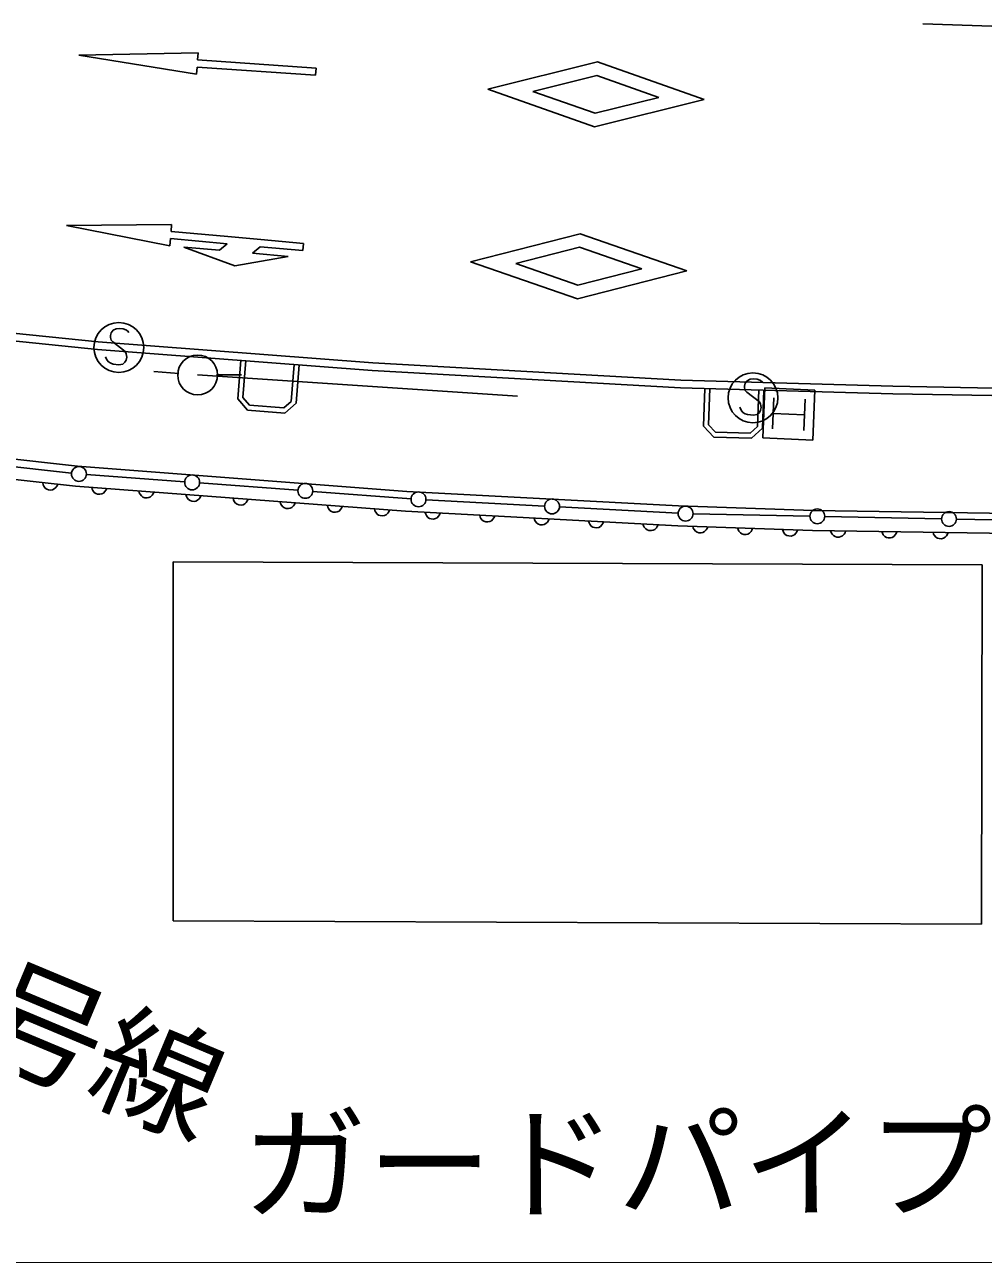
# Model space of a CAD drawing. Units: millimetres, scale not verified. Extents: x 40000 to 680000, y 20000 to 380000.
# Drawn here: x 131522 to 150684, y 253194 to 277951 of the extents above; entities that cross this region are included whole.
import ezdxf
from ezdxf.enums import TextEntityAlignment as Align

# ---------------------------------------------------------------- set-up
doc = ezdxf.new("R2010")
doc.units = ezdxf.units.MM
doc.header["$LTSCALE"] = 1000
doc.layers.add('M-BGD', color=7, linetype='Continuous', lineweight=25)
doc.layers.add('M-STR-HTXT', color=7, linetype='Continuous', lineweight=13)
doc.styles.add('ＭＳ ゴシック', font='')
doc.styles.get('ＭＳ ゴシック').set_extended_font_data('MS Gothic')

msp = doc.modelspace()

# ---------------------------------------------------------------- linework, layer by layer
at = {"layer": 'M-BGD'}
for p, q in [((149475, 277971), (155494, 277758)), ((132603, 277340), (134987, 277389)), ((134957, 276962), (132603, 277340)), ((134987, 277389), (134977, 277247)), ((134967, 277105), (134957, 276962)), ((137336, 276941), (134967, 277105)), ((134977, 277247), (137346, 277083)), ((137346, 277083), (137336, 276941)), ((140778, 276662), (142971, 277209)), ((142971, 277209), (145104, 276458)), ((141681, 276619), (142958, 276938)), ((144200, 276500), (142958, 276938)), ((142910, 275911), (140778, 276662)), ((142923, 276182), (141681, 276619)), ((145104, 276458), (142910, 275911)), ((142923, 276182), (144200, 276500)), ((132359, 273935), (134459, 273960)), ((134421, 273534), (132359, 273935)), ((134459, 273960), (134446, 273818)), ((134446, 273818), (135582, 273715)), ((134434, 273676), (134421, 273534)), ((135569, 273573), (134434, 273676)), ((135569, 273573), (135414, 273444)), ((135582, 273715), (136244, 273655)), ((136244, 273655), (137095, 273578)), ((137095, 273578), (137083, 273436)), ((140434, 273214), (142625, 273774)), ((142625, 273774), (144761, 273035)), ((134705, 273508), (135720, 273130)), ((135414, 273444), (134705, 273508)), ((135720, 273130), (136786, 273320)), ((136076, 273384), (136231, 273513)), ((136786, 273320), (136076, 273384)), ((137083, 273436), (136231, 273513)), ((141338, 273177), (142613, 273503)), ((143858, 273072), (142613, 273503)), ((142571, 272475), (140434, 273214)), ((142582, 272746), (141338, 273177)), ((142582, 272746), (143858, 273072)), ((144761, 273035), (142571, 272475)), ((128122, 272108), (132992, 271611)), ((128105, 271959), (132979, 271461)), ((133289, 271843), (133249, 271793)), ((133348, 271872), (133289, 271843)), ((133415, 271880), (133348, 271872)), ((133492, 271870), (133415, 271880)), ((133543, 271853), (133492, 271870)), ((133577, 271830), (133543, 271853)), ((133600, 271797), (133577, 271830)), ((132992, 271611), (138479, 271190)), ((133238, 271736), (133236, 271698)), ((133236, 271698), (133249, 271646)), ((133249, 271793), (133238, 271736)), ((133249, 271646), (133280, 271614)), ((133280, 271614), (133528, 271421)), ((132979, 271461), (138469, 271041)), ((133528, 271421), (133551, 271372)), ((133551, 271372), (133562, 271307)), ((133164, 271254), (133137, 271316)), ((133198, 271212), (133164, 271254)), ((133242, 271183), (133198, 271212)), ((133291, 271168), (133242, 271183)), ((133404, 271152), (133291, 271168)), ((133484, 271164), (133404, 271152)), ((133525, 271204), (133484, 271164)), ((133549, 271248), (133525, 271204)), ((133562, 271307), (133549, 271248)), ((135782, 270474), (135841, 271245)), ((135941, 271238), (135884, 270498)), ((136851, 270422), (136907, 271160)), ((136948, 270384), (137007, 271153)), ((138479, 271190), (144638, 270844)), ((134604, 270980), (134106, 271019)), ((134978, 270950), (141375, 270527)), ((135353, 270951), (135853, 270951)), ((138469, 271041), (144632, 270694)), ((144638, 270844), (148880, 270724)), ((146023, 270865), (145963, 270835)), ((146089, 270874), (146023, 270865)), ((146166, 270865), (146089, 270874)), ((146217, 270848), (146166, 270865)), ((146252, 270826), (146217, 270848)), ((144632, 270694), (148876, 270574)), ((145092, 269928), (145117, 270681)), ((145217, 270678), (145193, 269954)), ((145914, 270728), (145912, 270690)), ((145912, 270690), (145926, 270638)), ((145924, 270784), (145914, 270728)), ((145963, 270835), (145924, 270784)), ((145926, 270638), (145957, 270606)), ((145957, 270606), (146208, 270416)), ((146195, 270650), (146171, 269922)), ((146276, 270793), (146252, 270826)), ((146270, 269889), (146295, 270647)), ((146276, 269692), (146321, 270691)), ((146321, 270691), (147320, 270646)), ((147320, 270646), (147275, 269647)), ((148880, 270724), (154362, 270627)), ((135977, 270246), (135782, 270474)), ((135884, 270498), (136014, 270346)), ((136014, 270346), (136699, 270292)), ((136699, 270292), (136851, 270422)), ((136721, 270189), (136948, 270384)), ((146208, 270416), (146232, 270367)), ((146232, 270367), (146244, 270303)), ((146500, 270496), (146472, 269871)), ((147124, 270467), (147096, 269843)), ((148876, 270574), (154361, 270477)), ((136721, 270189), (135977, 270246)), ((145846, 270245), (145818, 270306)), ((145881, 270203), (145846, 270245)), ((145925, 270174), (145881, 270203)), ((145974, 270161), (145925, 270174)), ((146088, 270146), (145974, 270161)), ((146167, 270159), (146088, 270146)), ((146208, 270199), (146167, 270159)), ((146231, 270244), (146208, 270199)), ((146244, 270303), (146231, 270244)), ((146486, 270183), (147110, 270155)), ((124252, 270044), (132577, 269126)), ((145297, 269709), (145092, 269928)), ((145193, 269954), (145329, 269808)), ((146171, 269922), (146025, 269785)), ((146051, 269684), (146270, 269889)), ((124201, 269647), (132540, 268728)), ((146051, 269684), (145297, 269709)), ((145297, 269709), (146051, 269684)), ((146025, 269785), (145329, 269808)), ((147275, 269647), (146276, 269692)), ((129984, 269263), (132457, 268989)), ((132577, 269126), (139160, 268624)), ((132756, 268961), (134719, 268814)), ((131890, 268755), (131882, 268791)), ((131905, 268725), (131890, 268755)), ((131931, 268689), (131905, 268725)), ((131962, 268668), (131931, 268689)), ((131996, 268654), (131962, 268668)), ((132043, 268650), (131996, 268654)), ((132079, 268657), (132043, 268650)), ((132113, 268672), (132079, 268657)), ((132145, 268702), (132113, 268672)), ((132165, 268729), (132145, 268702)), ((132181, 268762), (132165, 268729)), ((132540, 268728), (139134, 268225)), ((132870, 268668), (132861, 268703)), ((132886, 268638), (132870, 268668)), ((132912, 268603), (132886, 268638)), ((133126, 268619), (133095, 268589)), ((133146, 268647), (133126, 268619)), ((133161, 268681), (133146, 268647)), ((133812, 268596), (133803, 268632)), ((135019, 268792), (136982, 268645)), ((137281, 268623), (139245, 268476)), ((139160, 268624), (144590, 268335)), ((132944, 268582), (132912, 268603)), ((132978, 268569), (132944, 268582)), ((133025, 268565), (132978, 268569)), ((133061, 268573), (133025, 268565)), ((133095, 268589), (133061, 268573)), ((133828, 268566), (133812, 268596)), ((133854, 268531), (133828, 268566)), ((133886, 268510), (133854, 268531)), ((133920, 268497), (133886, 268510)), ((133967, 268493), (133920, 268497)), ((134003, 268501), (133967, 268493)), ((134037, 268517), (134003, 268501)), ((134068, 268547), (134037, 268517)), ((134088, 268575), (134068, 268547)), ((134103, 268609), (134088, 268575)), ((134754, 268524), (134745, 268560)), ((134770, 268494), (134754, 268524)), ((134796, 268459), (134770, 268494)), ((134828, 268438), (134796, 268459)), ((134862, 268425), (134828, 268438)), ((134909, 268422), (134862, 268425)), ((134945, 268429), (134909, 268422)), ((134979, 268445), (134945, 268429)), ((135010, 268476), (134979, 268445)), ((135030, 268503), (135010, 268476)), ((135045, 268537), (135030, 268503)), ((135696, 268453), (135687, 268488)), ((135712, 268422), (135696, 268453)), ((135738, 268387), (135712, 268422)), ((135770, 268366), (135738, 268387)), ((135804, 268353), (135770, 268366)), ((135921, 268373), (135887, 268357)), ((135952, 268404), (135921, 268373)), ((135972, 268431), (135952, 268404)), ((135987, 268465), (135972, 268431)), ((136638, 268381), (136630, 268416)), ((136654, 268350), (136638, 268381)), ((136929, 268393), (136914, 268360)), ((139544, 268456), (141914, 268330)), ((135851, 268350), (135804, 268353)), ((135887, 268357), (135851, 268350)), ((136680, 268315), (136654, 268350)), ((136712, 268294), (136680, 268315)), ((136746, 268281), (136712, 268294)), ((136793, 268278), (136746, 268281)), ((136829, 268286), (136793, 268278)), ((136863, 268301), (136829, 268286)), ((136894, 268332), (136863, 268301)), ((136914, 268360), (136894, 268332)), ((137580, 268309), (137572, 268344)), ((137596, 268278), (137580, 268309)), ((137623, 268243), (137596, 268278)), ((137654, 268223), (137623, 268243)), ((137688, 268209), (137654, 268223)), ((137735, 268206), (137688, 268209)), ((137771, 268214), (137735, 268206)), ((137805, 268229), (137771, 268214)), ((137836, 268260), (137805, 268229)), ((137856, 268288), (137836, 268260)), ((137871, 268321), (137856, 268288)), ((138522, 268237), (138514, 268272)), ((138538, 268206), (138522, 268237)), ((138565, 268171), (138538, 268206)), ((138596, 268151), (138565, 268171)), ((138630, 268138), (138596, 268151)), ((138677, 268134), (138630, 268138)), ((138713, 268142), (138677, 268134)), ((138747, 268157), (138713, 268142)), ((138778, 268188), (138747, 268157)), ((138798, 268216), (138778, 268188)), ((138813, 268249), (138798, 268216)), ((139134, 268225), (144576, 267935)), ((139538, 268169), (139529, 268204)), ((139554, 268138), (139538, 268169)), ((139582, 268104), (139554, 268138)), ((139795, 268126), (139765, 268094)), ((139814, 268154), (139795, 268126)), ((139828, 268188), (139814, 268154)), ((140626, 268111), (140617, 268146)), ((140917, 268130), (140903, 268096)), ((142214, 268314), (144584, 268187)), ((144590, 268335), (147281, 268241)), ((144883, 268176), (147217, 268128)), ((147281, 268241), (152397, 268164)), ((147517, 268122), (149850, 268074)), ((139614, 268084), (139582, 268104)), ((139649, 268072), (139614, 268084)), ((139695, 268069), (139649, 268072)), ((139731, 268078), (139695, 268069)), ((139765, 268094), (139731, 268078)), ((140643, 268081), (140626, 268111)), ((140670, 268046), (140643, 268081)), ((140702, 268026), (140670, 268046)), ((140737, 268014), (140702, 268026)), ((140783, 268012), (140737, 268014)), ((140819, 268020), (140783, 268012)), ((140853, 268036), (140819, 268020)), ((140883, 268068), (140853, 268036)), ((140903, 268096), (140883, 268068)), ((141715, 268053), (141706, 268088)), ((141731, 268023), (141715, 268053)), ((141759, 267988), (141731, 268023)), ((141791, 267968), (141759, 267988)), ((141825, 267956), (141791, 267968)), ((141872, 267954), (141825, 267956)), ((141908, 267962), (141872, 267954)), ((141942, 267978), (141908, 267962)), ((141972, 268010), (141942, 267978)), ((141991, 268038), (141972, 268010)), ((142005, 268072), (141991, 268038)), ((142803, 267995), (142794, 268030)), ((142820, 267965), (142803, 267995)), ((142847, 267930), (142820, 267965)), ((142879, 267911), (142847, 267930)), ((142914, 267898), (142879, 267911)), ((142960, 267896), (142914, 267898)), ((142996, 267904), (142960, 267896)), ((143030, 267921), (142996, 267904)), ((143060, 267952), (143030, 267921)), ((143080, 267980), (143060, 267952)), ((143094, 268014), (143080, 267980)), ((143892, 267937), (143882, 267972)), ((143908, 267907), (143892, 267937)), ((143936, 267872), (143908, 267907)), ((143968, 267853), (143936, 267872)), ((144149, 267894), (144118, 267863)), ((144168, 267922), (144149, 267894)), ((144182, 267956), (144168, 267922)), ((144576, 267935), (147271, 267841)), ((144886, 267890), (144876, 267925)), ((144903, 267860), (144886, 267890)), ((145162, 267880), (145143, 267852)), ((145176, 267914), (145162, 267880)), ((145784, 267858), (145774, 267893)), ((146074, 267883), (146061, 267849)), ((150150, 268068), (152484, 268020)), ((144002, 267840), (143968, 267853)), ((144049, 267838), (144002, 267840)), ((144085, 267846), (144049, 267838)), ((144118, 267863), (144085, 267846)), ((144931, 267826), (144903, 267860)), ((144963, 267807), (144931, 267826)), ((144998, 267795), (144963, 267807)), ((145044, 267793), (144998, 267795)), ((145080, 267803), (145044, 267793)), ((145114, 267820), (145080, 267803)), ((145143, 267852), (145114, 267820)), ((145801, 267829), (145784, 267858)), ((145829, 267795), (145801, 267829)), ((145861, 267775), (145829, 267795)), ((145896, 267764), (145861, 267775)), ((145943, 267762), (145896, 267764)), ((145978, 267771), (145943, 267762)), ((146012, 267788), (145978, 267771)), ((146042, 267820), (146012, 267788)), ((146061, 267849), (146042, 267820)), ((146682, 267827), (146672, 267862)), ((146699, 267797), (146682, 267827)), ((146727, 267763), (146699, 267797)), ((146760, 267744), (146727, 267763)), ((146795, 267732), (146760, 267744)), ((146841, 267731), (146795, 267732)), ((146877, 267740), (146841, 267731)), ((146910, 267757), (146877, 267740)), ((146940, 267789), (146910, 267757)), ((146959, 267817), (146940, 267789)), ((146972, 267851), (146959, 267817)), ((147271, 267841), (152391, 267764)), ((147644, 267801), (147633, 267835)), ((147662, 267771), (147644, 267801)), ((147690, 267738), (147662, 267771)), ((147723, 267719), (147690, 267738)), ((147758, 267708), (147723, 267719)), ((147805, 267708), (147758, 267708)), ((147840, 267718), (147805, 267708)), ((147873, 267735), (147840, 267718)), ((147902, 267768), (147873, 267735)), ((147921, 267797), (147902, 267768)), ((147933, 267831), (147921, 267797)), ((148668, 267786), (148657, 267820)), ((148686, 267756), (148668, 267786)), ((148714, 267723), (148686, 267756)), ((148747, 267704), (148714, 267723)), ((148782, 267693), (148747, 267704)), ((148829, 267692), (148782, 267693)), ((148864, 267702), (148829, 267692)), ((148897, 267720), (148864, 267702)), ((148926, 267752), (148897, 267720)), ((148945, 267781), (148926, 267752)), ((148957, 267816), (148945, 267781)), ((149692, 267770), (149681, 267805)), ((149709, 267741), (149692, 267770)), ((149738, 267707), (149709, 267741)), ((149771, 267689), (149738, 267707)), ((149806, 267678), (149771, 267689)), ((149853, 267677), (149806, 267678)), ((149888, 267687), (149853, 267677)), ((149921, 267705), (149888, 267687)), ((149950, 267737), (149921, 267705)), ((149969, 267766), (149950, 267737)), ((149981, 267800), (149969, 267766)), ((134492, 267215), (134489, 260041)), ((150663, 267158), (134492, 267215)), ((150652, 259975), (150663, 267158)), ((150652, 259975), (134489, 260041))]:
    msp.add_line(p, q, dxfattribs=at)
for centre, radius in [((133402, 271499), 498), ((134978, 270950), 398), ((146081, 270492), 498), ((132606, 268973), 149), ((134869, 268803), 149), ((137132, 268634), 149), ((139394, 268464), 149), ((142064, 268322), 149), ((144733, 268179), 149), ((147367, 268125), 149), ((150000, 268071), 149)]:
    msp.add_circle(centre, radius, dxfattribs=at)
at = {"layer": 'M-STR-HTXT'}
msp.add_line((119497, 253224), (182129, 253194), dxfattribs=at)

# ---------------------------------------------------------------- texts
at = {"layer": 'M-BGD', "style": 'ＭＳ ゴシック'}
msp.add_text('旭町20号線', height=1833, rotation=337.3, dxfattribs=at).set_placement((123255, 259947), align=Align.BOTTOM_LEFT)
at = {"layer": 'M-STR-HTXT', "style": 'ＭＳ ゴシック'}
msp.add_text('ガードパイプ L=63.00', height=1833, rotation=0.1, dxfattribs=at).set_placement((135869, 253716), align=Align.BOTTOM_LEFT)

doc.saveas('drawing.dxf')
